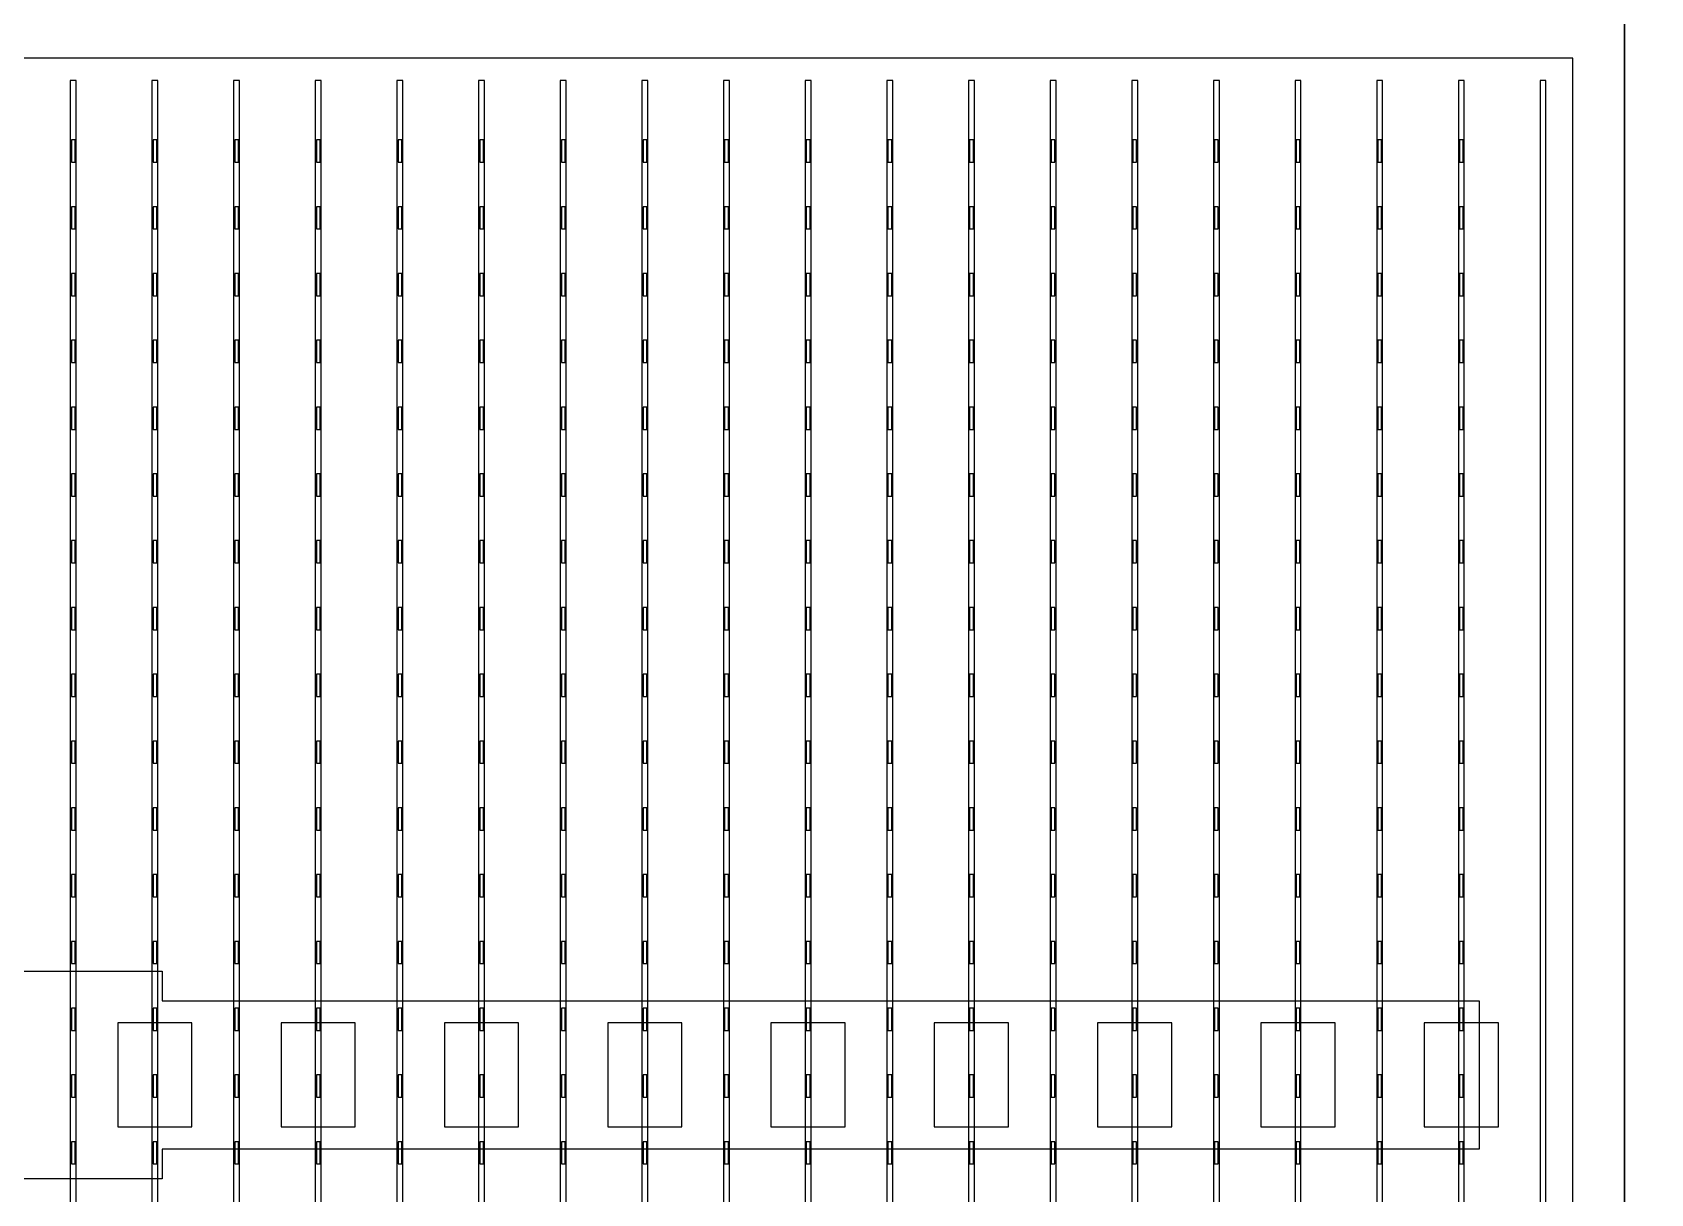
# Model space of a CAD drawing. Header units: millimetres. Extents: x -18 to 142, y -7 to 153.
# Drawn here: x 93.25 to 104.14, y 12.4 to 20.22 of the extents above; entities that cross this region are included whole.
import ezdxf

# ---------------------------------------------------------------- set-up
doc = ezdxf.new("R2010")
doc.units = ezdxf.units.MM
for name, color, linetype in [('BUSBARS', 3, 'Continuous'), ('CELLS', 5, 'Continuous'), ('CONTACT_PADS', 2, 'Continuous'), ('DICING', 4, 'Continuous'), ('FINGERS', 1, 'Continuous'), ('INSULATION', 2, 'Continuous')]:
    doc.layers.add(name, color=color, linetype=linetype)

msp = doc.modelspace()

# ---------------------------------------------------------------- linework, layer by layer
at = {"layer": 'BUSBARS'}
msp.add_lwpolyline([(102.99, 13.7), (102.99, 12.7), (94.12, 12.7), (94.12, 12.5), (92.92, 12.5), (92.92, 12.7), (84.05, 12.7), (84.05, 13.7), (92.92, 13.7), (92.92, 13.9), (94.12, 13.9), (94.12, 13.7), (102.99, 13.7)], close=True, dxfattribs=at)
at = {"layer": 'CELLS'}
for points in [[(103.97, -0.5), (103.97, 20.4), (83.07, 20.4), (83.07, -0.5), (103.97, -0.5)], [(124.87, -0.5), (124.87, 20.4), (103.97, 20.4), (103.97, -0.5), (124.87, -0.5)]]:
    msp.add_lwpolyline(points, close=True, dxfattribs=at)
at = {"layer": 'CONTACT_PADS'}
for points in [[(93.533, 19.35), (93.533, 19.5), (93.508, 19.5), (93.508, 19.35), (93.533, 19.35)], [(94.083, 19.35), (94.083, 19.5), (94.058, 19.5), (94.058, 19.35), (94.083, 19.35)], [(94.633, 19.35), (94.633, 19.5), (94.608, 19.5), (94.608, 19.35), (94.633, 19.35)], [(95.183, 19.35), (95.183, 19.5), (95.158, 19.5), (95.158, 19.35), (95.183, 19.35)], [(95.733, 19.35), (95.733, 19.5), (95.708, 19.5), (95.708, 19.35), (95.733, 19.35)], [(96.283, 19.35), (96.283, 19.5), (96.258, 19.5), (96.258, 19.35), (96.283, 19.35)], [(96.833, 19.35), (96.833, 19.5), (96.808, 19.5), (96.808, 19.35), (96.833, 19.35)], [(97.383, 19.35), (97.383, 19.5), (97.358, 19.5), (97.358, 19.35), (97.383, 19.35)], [(97.933, 19.35), (97.933, 19.5), (97.908, 19.5), (97.908, 19.35), (97.933, 19.35)], [(98.483, 19.35), (98.483, 19.5), (98.458, 19.5), (98.458, 19.35), (98.483, 19.35)], [(99.033, 19.35), (99.033, 19.5), (99.008, 19.5), (99.008, 19.35), (99.033, 19.35)], [(99.583, 19.35), (99.583, 19.5), (99.558, 19.5), (99.558, 19.35), (99.583, 19.35)], [(100.133, 19.35), (100.133, 19.5), (100.108, 19.5), (100.108, 19.35), (100.133, 19.35)], [(100.683, 19.35), (100.683, 19.5), (100.658, 19.5), (100.658, 19.35), (100.683, 19.35)], [(101.233, 19.35), (101.233, 19.5), (101.208, 19.5), (101.208, 19.35), (101.233, 19.35)], [(101.783, 19.35), (101.783, 19.5), (101.758, 19.5), (101.758, 19.35), (101.783, 19.35)], [(102.333, 19.35), (102.333, 19.5), (102.308, 19.5), (102.308, 19.35), (102.333, 19.35)], [(102.883, 19.35), (102.883, 19.5), (102.858, 19.5), (102.858, 19.35), (102.883, 19.35)], [(93.533, 18.9), (93.533, 19.05), (93.508, 19.05), (93.508, 18.9), (93.533, 18.9)], [(94.083, 18.9), (94.083, 19.05), (94.058, 19.05), (94.058, 18.9), (94.083, 18.9)], [(94.633, 18.9), (94.633, 19.05), (94.608, 19.05), (94.608, 18.9), (94.633, 18.9)], [(95.183, 18.9), (95.183, 19.05), (95.158, 19.05), (95.158, 18.9), (95.183, 18.9)], [(95.733, 18.9), (95.733, 19.05), (95.708, 19.05), (95.708, 18.9), (95.733, 18.9)], [(96.283, 18.9), (96.283, 19.05), (96.258, 19.05), (96.258, 18.9), (96.283, 18.9)], [(96.833, 18.9), (96.833, 19.05), (96.808, 19.05), (96.808, 18.9), (96.833, 18.9)], [(97.383, 18.9), (97.383, 19.05), (97.358, 19.05), (97.358, 18.9), (97.383, 18.9)], [(97.933, 18.9), (97.933, 19.05), (97.908, 19.05), (97.908, 18.9), (97.933, 18.9)], [(98.483, 18.9), (98.483, 19.05), (98.458, 19.05), (98.458, 18.9), (98.483, 18.9)], [(99.033, 18.9), (99.033, 19.05), (99.008, 19.05), (99.008, 18.9), (99.033, 18.9)], [(99.583, 18.9), (99.583, 19.05), (99.558, 19.05), (99.558, 18.9), (99.583, 18.9)], [(100.133, 18.9), (100.133, 19.05), (100.108, 19.05), (100.108, 18.9), (100.133, 18.9)], [(100.683, 18.9), (100.683, 19.05), (100.658, 19.05), (100.658, 18.9), (100.683, 18.9)], [(101.233, 18.9), (101.233, 19.05), (101.208, 19.05), (101.208, 18.9), (101.233, 18.9)], [(101.783, 18.9), (101.783, 19.05), (101.758, 19.05), (101.758, 18.9), (101.783, 18.9)], [(102.333, 18.9), (102.333, 19.05), (102.308, 19.05), (102.308, 18.9), (102.333, 18.9)], [(102.883, 18.9), (102.883, 19.05), (102.858, 19.05), (102.858, 18.9), (102.883, 18.9)], [(93.533, 18.45), (93.533, 18.6), (93.508, 18.6), (93.508, 18.45), (93.533, 18.45)], [(94.083, 18.45), (94.083, 18.6), (94.058, 18.6), (94.058, 18.45), (94.083, 18.45)], [(94.633, 18.45), (94.633, 18.6), (94.608, 18.6), (94.608, 18.45), (94.633, 18.45)], [(95.183, 18.45), (95.183, 18.6), (95.158, 18.6), (95.158, 18.45), (95.183, 18.45)], [(95.733, 18.45), (95.733, 18.6), (95.708, 18.6), (95.708, 18.45), (95.733, 18.45)], [(96.283, 18.45), (96.283, 18.6), (96.258, 18.6), (96.258, 18.45), (96.283, 18.45)], [(96.833, 18.45), (96.833, 18.6), (96.808, 18.6), (96.808, 18.45), (96.833, 18.45)], [(97.383, 18.45), (97.383, 18.6), (97.358, 18.6), (97.358, 18.45), (97.383, 18.45)], [(97.933, 18.45), (97.933, 18.6), (97.908, 18.6), (97.908, 18.45), (97.933, 18.45)], [(98.483, 18.45), (98.483, 18.6), (98.458, 18.6), (98.458, 18.45), (98.483, 18.45)], [(99.033, 18.45), (99.033, 18.6), (99.008, 18.6), (99.008, 18.45), (99.033, 18.45)], [(99.583, 18.45), (99.583, 18.6), (99.558, 18.6), (99.558, 18.45), (99.583, 18.45)], [(100.133, 18.45), (100.133, 18.6), (100.108, 18.6), (100.108, 18.45), (100.133, 18.45)], [(100.683, 18.45), (100.683, 18.6), (100.658, 18.6), (100.658, 18.45), (100.683, 18.45)], [(101.233, 18.45), (101.233, 18.6), (101.208, 18.6), (101.208, 18.45), (101.233, 18.45)], [(101.783, 18.45), (101.783, 18.6), (101.758, 18.6), (101.758, 18.45), (101.783, 18.45)], [(102.333, 18.45), (102.333, 18.6), (102.308, 18.6), (102.308, 18.45), (102.333, 18.45)], [(102.883, 18.45), (102.883, 18.6), (102.858, 18.6), (102.858, 18.45), (102.883, 18.45)], [(93.533, 18), (93.533, 18.15), (93.508, 18.15), (93.508, 18), (93.533, 18)], [(94.083, 18), (94.083, 18.15), (94.058, 18.15), (94.058, 18), (94.083, 18)], [(94.633, 18), (94.633, 18.15), (94.608, 18.15), (94.608, 18), (94.633, 18)], [(95.183, 18), (95.183, 18.15), (95.158, 18.15), (95.158, 18), (95.183, 18)], [(95.733, 18), (95.733, 18.15), (95.708, 18.15), (95.708, 18), (95.733, 18)], [(96.283, 18), (96.283, 18.15), (96.258, 18.15), (96.258, 18), (96.283, 18)], [(96.833, 18), (96.833, 18.15), (96.808, 18.15), (96.808, 18), (96.833, 18)], [(97.383, 18), (97.383, 18.15), (97.358, 18.15), (97.358, 18), (97.383, 18)], [(97.933, 18), (97.933, 18.15), (97.908, 18.15), (97.908, 18), (97.933, 18)], [(98.483, 18), (98.483, 18.15), (98.458, 18.15), (98.458, 18), (98.483, 18)], [(99.033, 18), (99.033, 18.15), (99.008, 18.15), (99.008, 18), (99.033, 18)], [(99.583, 18), (99.583, 18.15), (99.558, 18.15), (99.558, 18), (99.583, 18)], [(100.133, 18), (100.133, 18.15), (100.108, 18.15), (100.108, 18), (100.133, 18)], [(100.683, 18), (100.683, 18.15), (100.658, 18.15), (100.658, 18), (100.683, 18)], [(101.233, 18), (101.233, 18.15), (101.208, 18.15), (101.208, 18), (101.233, 18)], [(101.783, 18), (101.783, 18.15), (101.758, 18.15), (101.758, 18), (101.783, 18)], [(102.333, 18), (102.333, 18.15), (102.308, 18.15), (102.308, 18), (102.333, 18)], [(102.883, 18), (102.883, 18.15), (102.858, 18.15), (102.858, 18), (102.883, 18)], [(93.533, 17.55), (93.533, 17.7), (93.508, 17.7), (93.508, 17.55), (93.533, 17.55)], [(94.083, 17.55), (94.083, 17.7), (94.058, 17.7), (94.058, 17.55), (94.083, 17.55)], [(94.633, 17.55), (94.633, 17.7), (94.608, 17.7), (94.608, 17.55), (94.633, 17.55)], [(95.183, 17.55), (95.183, 17.7), (95.158, 17.7), (95.158, 17.55), (95.183, 17.55)], [(95.733, 17.55), (95.733, 17.7), (95.708, 17.7), (95.708, 17.55), (95.733, 17.55)], [(96.283, 17.55), (96.283, 17.7), (96.258, 17.7), (96.258, 17.55), (96.283, 17.55)], [(96.833, 17.55), (96.833, 17.7), (96.808, 17.7), (96.808, 17.55), (96.833, 17.55)], [(97.383, 17.55), (97.383, 17.7), (97.358, 17.7), (97.358, 17.55), (97.383, 17.55)], [(97.933, 17.55), (97.933, 17.7), (97.908, 17.7), (97.908, 17.55), (97.933, 17.55)], [(98.483, 17.55), (98.483, 17.7), (98.458, 17.7), (98.458, 17.55), (98.483, 17.55)], [(99.033, 17.55), (99.033, 17.7), (99.008, 17.7), (99.008, 17.55), (99.033, 17.55)], [(99.583, 17.55), (99.583, 17.7), (99.558, 17.7), (99.558, 17.55), (99.583, 17.55)], [(100.133, 17.55), (100.133, 17.7), (100.108, 17.7), (100.108, 17.55), (100.133, 17.55)], [(100.683, 17.55), (100.683, 17.7), (100.658, 17.7), (100.658, 17.55), (100.683, 17.55)], [(101.233, 17.55), (101.233, 17.7), (101.208, 17.7), (101.208, 17.55), (101.233, 17.55)], [(101.783, 17.55), (101.783, 17.7), (101.758, 17.7), (101.758, 17.55), (101.783, 17.55)], [(102.333, 17.55), (102.333, 17.7), (102.308, 17.7), (102.308, 17.55), (102.333, 17.55)], [(102.883, 17.55), (102.883, 17.7), (102.858, 17.7), (102.858, 17.55), (102.883, 17.55)], [(93.533, 17.1), (93.533, 17.25), (93.508, 17.25), (93.508, 17.1), (93.533, 17.1)], [(94.083, 17.1), (94.083, 17.25), (94.058, 17.25), (94.058, 17.1), (94.083, 17.1)], [(94.633, 17.1), (94.633, 17.25), (94.608, 17.25), (94.608, 17.1), (94.633, 17.1)], [(95.183, 17.1), (95.183, 17.25), (95.158, 17.25), (95.158, 17.1), (95.183, 17.1)], [(95.733, 17.1), (95.733, 17.25), (95.708, 17.25), (95.708, 17.1), (95.733, 17.1)], [(96.283, 17.1), (96.283, 17.25), (96.258, 17.25), (96.258, 17.1), (96.283, 17.1)], [(96.833, 17.1), (96.833, 17.25), (96.808, 17.25), (96.808, 17.1), (96.833, 17.1)], [(97.383, 17.1), (97.383, 17.25), (97.358, 17.25), (97.358, 17.1), (97.383, 17.1)], [(97.933, 17.1), (97.933, 17.25), (97.908, 17.25), (97.908, 17.1), (97.933, 17.1)], [(98.483, 17.1), (98.483, 17.25), (98.458, 17.25), (98.458, 17.1), (98.483, 17.1)], [(99.033, 17.1), (99.033, 17.25), (99.008, 17.25), (99.008, 17.1), (99.033, 17.1)], [(99.583, 17.1), (99.583, 17.25), (99.558, 17.25), (99.558, 17.1), (99.583, 17.1)], [(100.133, 17.1), (100.133, 17.25), (100.108, 17.25), (100.108, 17.1), (100.133, 17.1)], [(100.683, 17.1), (100.683, 17.25), (100.658, 17.25), (100.658, 17.1), (100.683, 17.1)], [(101.233, 17.1), (101.233, 17.25), (101.208, 17.25), (101.208, 17.1), (101.233, 17.1)], [(101.783, 17.1), (101.783, 17.25), (101.758, 17.25), (101.758, 17.1), (101.783, 17.1)], [(102.333, 17.1), (102.333, 17.25), (102.308, 17.25), (102.308, 17.1), (102.333, 17.1)], [(102.883, 17.1), (102.883, 17.25), (102.858, 17.25), (102.858, 17.1), (102.883, 17.1)], [(93.533, 16.65), (93.533, 16.8), (93.508, 16.8), (93.508, 16.65), (93.533, 16.65)], [(94.083, 16.65), (94.083, 16.8), (94.058, 16.8), (94.058, 16.65), (94.083, 16.65)], [(94.633, 16.65), (94.633, 16.8), (94.608, 16.8), (94.608, 16.65), (94.633, 16.65)], [(95.183, 16.65), (95.183, 16.8), (95.158, 16.8), (95.158, 16.65), (95.183, 16.65)], [(95.733, 16.65), (95.733, 16.8), (95.708, 16.8), (95.708, 16.65), (95.733, 16.65)], [(96.283, 16.65), (96.283, 16.8), (96.258, 16.8), (96.258, 16.65), (96.283, 16.65)], [(96.833, 16.65), (96.833, 16.8), (96.808, 16.8), (96.808, 16.65), (96.833, 16.65)], [(97.383, 16.65), (97.383, 16.8), (97.358, 16.8), (97.358, 16.65), (97.383, 16.65)], [(97.933, 16.65), (97.933, 16.8), (97.908, 16.8), (97.908, 16.65), (97.933, 16.65)], [(98.483, 16.65), (98.483, 16.8), (98.458, 16.8), (98.458, 16.65), (98.483, 16.65)], [(99.033, 16.65), (99.033, 16.8), (99.008, 16.8), (99.008, 16.65), (99.033, 16.65)], [(99.583, 16.65), (99.583, 16.8), (99.558, 16.8), (99.558, 16.65), (99.583, 16.65)], [(100.133, 16.65), (100.133, 16.8), (100.108, 16.8), (100.108, 16.65), (100.133, 16.65)], [(100.683, 16.65), (100.683, 16.8), (100.658, 16.8), (100.658, 16.65), (100.683, 16.65)], [(101.233, 16.65), (101.233, 16.8), (101.208, 16.8), (101.208, 16.65), (101.233, 16.65)], [(101.783, 16.65), (101.783, 16.8), (101.758, 16.8), (101.758, 16.65), (101.783, 16.65)], [(102.333, 16.65), (102.333, 16.8), (102.308, 16.8), (102.308, 16.65), (102.333, 16.65)], [(102.883, 16.65), (102.883, 16.8), (102.858, 16.8), (102.858, 16.65), (102.883, 16.65)], [(93.533, 16.2), (93.533, 16.35), (93.508, 16.35), (93.508, 16.2), (93.533, 16.2)], [(94.083, 16.2), (94.083, 16.35), (94.058, 16.35), (94.058, 16.2), (94.083, 16.2)], [(94.633, 16.2), (94.633, 16.35), (94.608, 16.35), (94.608, 16.2), (94.633, 16.2)], [(95.183, 16.2), (95.183, 16.35), (95.158, 16.35), (95.158, 16.2), (95.183, 16.2)], [(95.733, 16.2), (95.733, 16.35), (95.708, 16.35), (95.708, 16.2), (95.733, 16.2)], [(96.283, 16.2), (96.283, 16.35), (96.258, 16.35), (96.258, 16.2), (96.283, 16.2)], [(96.833, 16.2), (96.833, 16.35), (96.808, 16.35), (96.808, 16.2), (96.833, 16.2)], [(97.383, 16.2), (97.383, 16.35), (97.358, 16.35), (97.358, 16.2), (97.383, 16.2)], [(97.933, 16.2), (97.933, 16.35), (97.908, 16.35), (97.908, 16.2), (97.933, 16.2)], [(98.483, 16.2), (98.483, 16.35), (98.458, 16.35), (98.458, 16.2), (98.483, 16.2)], [(99.033, 16.2), (99.033, 16.35), (99.008, 16.35), (99.008, 16.2), (99.033, 16.2)], [(99.583, 16.2), (99.583, 16.35), (99.558, 16.35), (99.558, 16.2), (99.583, 16.2)], [(100.133, 16.2), (100.133, 16.35), (100.108, 16.35), (100.108, 16.2), (100.133, 16.2)], [(100.683, 16.2), (100.683, 16.35), (100.658, 16.35), (100.658, 16.2), (100.683, 16.2)], [(101.233, 16.2), (101.233, 16.35), (101.208, 16.35), (101.208, 16.2), (101.233, 16.2)], [(101.783, 16.2), (101.783, 16.35), (101.758, 16.35), (101.758, 16.2), (101.783, 16.2)], [(102.333, 16.2), (102.333, 16.35), (102.308, 16.35), (102.308, 16.2), (102.333, 16.2)], [(102.883, 16.2), (102.883, 16.35), (102.858, 16.35), (102.858, 16.2), (102.883, 16.2)], [(93.533, 15.75), (93.533, 15.9), (93.508, 15.9), (93.508, 15.75), (93.533, 15.75)], [(94.083, 15.75), (94.083, 15.9), (94.058, 15.9), (94.058, 15.75), (94.083, 15.75)], [(94.633, 15.75), (94.633, 15.9), (94.608, 15.9), (94.608, 15.75), (94.633, 15.75)], [(95.183, 15.75), (95.183, 15.9), (95.158, 15.9), (95.158, 15.75), (95.183, 15.75)], [(95.733, 15.75), (95.733, 15.9), (95.708, 15.9), (95.708, 15.75), (95.733, 15.75)], [(96.283, 15.75), (96.283, 15.9), (96.258, 15.9), (96.258, 15.75), (96.283, 15.75)], [(96.833, 15.75), (96.833, 15.9), (96.808, 15.9), (96.808, 15.75), (96.833, 15.75)], [(97.383, 15.75), (97.383, 15.9), (97.358, 15.9), (97.358, 15.75), (97.383, 15.75)], [(97.933, 15.75), (97.933, 15.9), (97.908, 15.9), (97.908, 15.75), (97.933, 15.75)], [(98.483, 15.75), (98.483, 15.9), (98.458, 15.9), (98.458, 15.75), (98.483, 15.75)], [(99.033, 15.75), (99.033, 15.9), (99.008, 15.9), (99.008, 15.75), (99.033, 15.75)], [(99.583, 15.75), (99.583, 15.9), (99.558, 15.9), (99.558, 15.75), (99.583, 15.75)], [(100.133, 15.75), (100.133, 15.9), (100.108, 15.9), (100.108, 15.75), (100.133, 15.75)], [(100.683, 15.75), (100.683, 15.9), (100.658, 15.9), (100.658, 15.75), (100.683, 15.75)], [(101.233, 15.75), (101.233, 15.9), (101.208, 15.9), (101.208, 15.75), (101.233, 15.75)], [(101.783, 15.75), (101.783, 15.9), (101.758, 15.9), (101.758, 15.75), (101.783, 15.75)], [(102.333, 15.75), (102.333, 15.9), (102.308, 15.9), (102.308, 15.75), (102.333, 15.75)], [(102.883, 15.75), (102.883, 15.9), (102.858, 15.9), (102.858, 15.75), (102.883, 15.75)], [(93.533, 15.3), (93.533, 15.45), (93.508, 15.45), (93.508, 15.3), (93.533, 15.3)], [(94.083, 15.3), (94.083, 15.45), (94.058, 15.45), (94.058, 15.3), (94.083, 15.3)], [(94.633, 15.3), (94.633, 15.45), (94.608, 15.45), (94.608, 15.3), (94.633, 15.3)], [(95.183, 15.3), (95.183, 15.45), (95.158, 15.45), (95.158, 15.3), (95.183, 15.3)], [(95.733, 15.3), (95.733, 15.45), (95.708, 15.45), (95.708, 15.3), (95.733, 15.3)], [(96.283, 15.3), (96.283, 15.45), (96.258, 15.45), (96.258, 15.3), (96.283, 15.3)], [(96.833, 15.3), (96.833, 15.45), (96.808, 15.45), (96.808, 15.3), (96.833, 15.3)], [(97.383, 15.3), (97.383, 15.45), (97.358, 15.45), (97.358, 15.3), (97.383, 15.3)], [(97.933, 15.3), (97.933, 15.45), (97.908, 15.45), (97.908, 15.3), (97.933, 15.3)], [(98.483, 15.3), (98.483, 15.45), (98.458, 15.45), (98.458, 15.3), (98.483, 15.3)], [(99.033, 15.3), (99.033, 15.45), (99.008, 15.45), (99.008, 15.3), (99.033, 15.3)], [(99.583, 15.3), (99.583, 15.45), (99.558, 15.45), (99.558, 15.3), (99.583, 15.3)], [(100.133, 15.3), (100.133, 15.45), (100.108, 15.45), (100.108, 15.3), (100.133, 15.3)], [(100.683, 15.3), (100.683, 15.45), (100.658, 15.45), (100.658, 15.3), (100.683, 15.3)], [(101.233, 15.3), (101.233, 15.45), (101.208, 15.45), (101.208, 15.3), (101.233, 15.3)], [(101.783, 15.3), (101.783, 15.45), (101.758, 15.45), (101.758, 15.3), (101.783, 15.3)], [(102.333, 15.3), (102.333, 15.45), (102.308, 15.45), (102.308, 15.3), (102.333, 15.3)], [(102.883, 15.3), (102.883, 15.45), (102.858, 15.45), (102.858, 15.3), (102.883, 15.3)], [(93.533, 14.85), (93.533, 15), (93.508, 15), (93.508, 14.85), (93.533, 14.85)], [(94.083, 14.85), (94.083, 15), (94.058, 15), (94.058, 14.85), (94.083, 14.85)], [(94.633, 14.85), (94.633, 15), (94.608, 15), (94.608, 14.85), (94.633, 14.85)], [(95.183, 14.85), (95.183, 15), (95.158, 15), (95.158, 14.85), (95.183, 14.85)], [(95.733, 14.85), (95.733, 15), (95.708, 15), (95.708, 14.85), (95.733, 14.85)], [(96.283, 14.85), (96.283, 15), (96.258, 15), (96.258, 14.85), (96.283, 14.85)], [(96.833, 14.85), (96.833, 15), (96.808, 15), (96.808, 14.85), (96.833, 14.85)], [(97.383, 14.85), (97.383, 15), (97.358, 15), (97.358, 14.85), (97.383, 14.85)], [(97.933, 14.85), (97.933, 15), (97.908, 15), (97.908, 14.85), (97.933, 14.85)], [(98.483, 14.85), (98.483, 15), (98.458, 15), (98.458, 14.85), (98.483, 14.85)], [(99.033, 14.85), (99.033, 15), (99.008, 15), (99.008, 14.85), (99.033, 14.85)], [(99.583, 14.85), (99.583, 15), (99.558, 15), (99.558, 14.85), (99.583, 14.85)], [(100.133, 14.85), (100.133, 15), (100.108, 15), (100.108, 14.85), (100.133, 14.85)], [(100.683, 14.85), (100.683, 15), (100.658, 15), (100.658, 14.85), (100.683, 14.85)], [(101.233, 14.85), (101.233, 15), (101.208, 15), (101.208, 14.85), (101.233, 14.85)], [(101.783, 14.85), (101.783, 15), (101.758, 15), (101.758, 14.85), (101.783, 14.85)], [(102.333, 14.85), (102.333, 15), (102.308, 15), (102.308, 14.85), (102.333, 14.85)], [(102.883, 14.85), (102.883, 15), (102.858, 15), (102.858, 14.85), (102.883, 14.85)], [(93.533, 14.4), (93.533, 14.55), (93.508, 14.55), (93.508, 14.4), (93.533, 14.4)], [(94.083, 14.4), (94.083, 14.55), (94.058, 14.55), (94.058, 14.4), (94.083, 14.4)], [(94.633, 14.4), (94.633, 14.55), (94.608, 14.55), (94.608, 14.4), (94.633, 14.4)], [(95.183, 14.4), (95.183, 14.55), (95.158, 14.55), (95.158, 14.4), (95.183, 14.4)], [(95.733, 14.4), (95.733, 14.55), (95.708, 14.55), (95.708, 14.4), (95.733, 14.4)], [(96.283, 14.4), (96.283, 14.55), (96.258, 14.55), (96.258, 14.4), (96.283, 14.4)], [(96.833, 14.4), (96.833, 14.55), (96.808, 14.55), (96.808, 14.4), (96.833, 14.4)], [(97.383, 14.4), (97.383, 14.55), (97.358, 14.55), (97.358, 14.4), (97.383, 14.4)], [(97.933, 14.4), (97.933, 14.55), (97.908, 14.55), (97.908, 14.4), (97.933, 14.4)], [(98.483, 14.4), (98.483, 14.55), (98.458, 14.55), (98.458, 14.4), (98.483, 14.4)], [(99.033, 14.4), (99.033, 14.55), (99.008, 14.55), (99.008, 14.4), (99.033, 14.4)], [(99.583, 14.4), (99.583, 14.55), (99.558, 14.55), (99.558, 14.4), (99.583, 14.4)], [(100.133, 14.4), (100.133, 14.55), (100.108, 14.55), (100.108, 14.4), (100.133, 14.4)], [(100.683, 14.4), (100.683, 14.55), (100.658, 14.55), (100.658, 14.4), (100.683, 14.4)], [(101.233, 14.4), (101.233, 14.55), (101.208, 14.55), (101.208, 14.4), (101.233, 14.4)], [(101.783, 14.4), (101.783, 14.55), (101.758, 14.55), (101.758, 14.4), (101.783, 14.4)], [(102.333, 14.4), (102.333, 14.55), (102.308, 14.55), (102.308, 14.4), (102.333, 14.4)], [(102.883, 14.4), (102.883, 14.55), (102.858, 14.55), (102.858, 14.4), (102.883, 14.4)], [(93.533, 13.95), (93.533, 14.1), (93.508, 14.1), (93.508, 13.95), (93.533, 13.95)], [(94.083, 13.95), (94.083, 14.1), (94.058, 14.1), (94.058, 13.95), (94.083, 13.95)], [(94.633, 13.95), (94.633, 14.1), (94.608, 14.1), (94.608, 13.95), (94.633, 13.95)], [(95.183, 13.95), (95.183, 14.1), (95.158, 14.1), (95.158, 13.95), (95.183, 13.95)], [(95.733, 13.95), (95.733, 14.1), (95.708, 14.1), (95.708, 13.95), (95.733, 13.95)], [(96.283, 13.95), (96.283, 14.1), (96.258, 14.1), (96.258, 13.95), (96.283, 13.95)], [(96.833, 13.95), (96.833, 14.1), (96.808, 14.1), (96.808, 13.95), (96.833, 13.95)], [(97.383, 13.95), (97.383, 14.1), (97.358, 14.1), (97.358, 13.95), (97.383, 13.95)], [(97.933, 13.95), (97.933, 14.1), (97.908, 14.1), (97.908, 13.95), (97.933, 13.95)], [(98.483, 13.95), (98.483, 14.1), (98.458, 14.1), (98.458, 13.95), (98.483, 13.95)], [(99.033, 13.95), (99.033, 14.1), (99.008, 14.1), (99.008, 13.95), (99.033, 13.95)], [(99.583, 13.95), (99.583, 14.1), (99.558, 14.1), (99.558, 13.95), (99.583, 13.95)], [(100.133, 13.95), (100.133, 14.1), (100.108, 14.1), (100.108, 13.95), (100.133, 13.95)], [(100.683, 13.95), (100.683, 14.1), (100.658, 14.1), (100.658, 13.95), (100.683, 13.95)], [(101.233, 13.95), (101.233, 14.1), (101.208, 14.1), (101.208, 13.95), (101.233, 13.95)], [(101.783, 13.95), (101.783, 14.1), (101.758, 14.1), (101.758, 13.95), (101.783, 13.95)], [(102.333, 13.95), (102.333, 14.1), (102.308, 14.1), (102.308, 13.95), (102.333, 13.95)], [(102.883, 13.95), (102.883, 14.1), (102.858, 14.1), (102.858, 13.95), (102.883, 13.95)], [(93.533, 13.5), (93.533, 13.65), (93.508, 13.65), (93.508, 13.5), (93.533, 13.5)], [(94.083, 13.5), (94.083, 13.65), (94.058, 13.65), (94.058, 13.5), (94.083, 13.5)], [(94.633, 13.5), (94.633, 13.65), (94.608, 13.65), (94.608, 13.5), (94.633, 13.5)], [(95.183, 13.5), (95.183, 13.65), (95.158, 13.65), (95.158, 13.5), (95.183, 13.5)], [(95.733, 13.5), (95.733, 13.65), (95.708, 13.65), (95.708, 13.5), (95.733, 13.5)], [(96.283, 13.5), (96.283, 13.65), (96.258, 13.65), (96.258, 13.5), (96.283, 13.5)], [(96.833, 13.5), (96.833, 13.65), (96.808, 13.65), (96.808, 13.5), (96.833, 13.5)], [(97.383, 13.5), (97.383, 13.65), (97.358, 13.65), (97.358, 13.5), (97.383, 13.5)], [(97.933, 13.5), (97.933, 13.65), (97.908, 13.65), (97.908, 13.5), (97.933, 13.5)], [(98.483, 13.5), (98.483, 13.65), (98.458, 13.65), (98.458, 13.5), (98.483, 13.5)], [(99.033, 13.5), (99.033, 13.65), (99.008, 13.65), (99.008, 13.5), (99.033, 13.5)], [(99.583, 13.5), (99.583, 13.65), (99.558, 13.65), (99.558, 13.5), (99.583, 13.5)], [(100.133, 13.5), (100.133, 13.65), (100.108, 13.65), (100.108, 13.5), (100.133, 13.5)], [(100.683, 13.5), (100.683, 13.65), (100.658, 13.65), (100.658, 13.5), (100.683, 13.5)], [(101.233, 13.5), (101.233, 13.65), (101.208, 13.65), (101.208, 13.5), (101.233, 13.5)], [(101.783, 13.5), (101.783, 13.65), (101.758, 13.65), (101.758, 13.5), (101.783, 13.5)], [(102.333, 13.5), (102.333, 13.65), (102.308, 13.65), (102.308, 13.5), (102.333, 13.5)], [(102.883, 13.5), (102.883, 13.65), (102.858, 13.65), (102.858, 13.5), (102.883, 13.5)], [(93.533, 13.05), (93.533, 13.2), (93.508, 13.2), (93.508, 13.05), (93.533, 13.05)], [(94.083, 13.05), (94.083, 13.2), (94.058, 13.2), (94.058, 13.05), (94.083, 13.05)], [(94.633, 13.05), (94.633, 13.2), (94.608, 13.2), (94.608, 13.05), (94.633, 13.05)], [(95.183, 13.05), (95.183, 13.2), (95.158, 13.2), (95.158, 13.05), (95.183, 13.05)], [(95.733, 13.05), (95.733, 13.2), (95.708, 13.2), (95.708, 13.05), (95.733, 13.05)], [(96.283, 13.05), (96.283, 13.2), (96.258, 13.2), (96.258, 13.05), (96.283, 13.05)], [(96.833, 13.05), (96.833, 13.2), (96.808, 13.2), (96.808, 13.05), (96.833, 13.05)], [(97.383, 13.05), (97.383, 13.2), (97.358, 13.2), (97.358, 13.05), (97.383, 13.05)], [(97.933, 13.05), (97.933, 13.2), (97.908, 13.2), (97.908, 13.05), (97.933, 13.05)], [(98.483, 13.05), (98.483, 13.2), (98.458, 13.2), (98.458, 13.05), (98.483, 13.05)], [(99.033, 13.05), (99.033, 13.2), (99.008, 13.2), (99.008, 13.05), (99.033, 13.05)], [(99.583, 13.05), (99.583, 13.2), (99.558, 13.2), (99.558, 13.05), (99.583, 13.05)], [(100.133, 13.05), (100.133, 13.2), (100.108, 13.2), (100.108, 13.05), (100.133, 13.05)], [(100.683, 13.05), (100.683, 13.2), (100.658, 13.2), (100.658, 13.05), (100.683, 13.05)], [(101.233, 13.05), (101.233, 13.2), (101.208, 13.2), (101.208, 13.05), (101.233, 13.05)], [(101.783, 13.05), (101.783, 13.2), (101.758, 13.2), (101.758, 13.05), (101.783, 13.05)], [(102.333, 13.05), (102.333, 13.2), (102.308, 13.2), (102.308, 13.05), (102.333, 13.05)], [(102.883, 13.05), (102.883, 13.2), (102.858, 13.2), (102.858, 13.05), (102.883, 13.05)], [(93.533, 12.6), (93.533, 12.75), (93.508, 12.75), (93.508, 12.6), (93.533, 12.6)], [(94.083, 12.6), (94.083, 12.75), (94.058, 12.75), (94.058, 12.6), (94.083, 12.6)], [(94.633, 12.6), (94.633, 12.75), (94.608, 12.75), (94.608, 12.6), (94.633, 12.6)], [(95.183, 12.6), (95.183, 12.75), (95.158, 12.75), (95.158, 12.6), (95.183, 12.6)], [(95.733, 12.6), (95.733, 12.75), (95.708, 12.75), (95.708, 12.6), (95.733, 12.6)], [(96.283, 12.6), (96.283, 12.75), (96.258, 12.75), (96.258, 12.6), (96.283, 12.6)], [(96.833, 12.6), (96.833, 12.75), (96.808, 12.75), (96.808, 12.6), (96.833, 12.6)], [(97.383, 12.6), (97.383, 12.75), (97.358, 12.75), (97.358, 12.6), (97.383, 12.6)], [(97.933, 12.6), (97.933, 12.75), (97.908, 12.75), (97.908, 12.6), (97.933, 12.6)], [(98.483, 12.6), (98.483, 12.75), (98.458, 12.75), (98.458, 12.6), (98.483, 12.6)], [(99.033, 12.6), (99.033, 12.75), (99.008, 12.75), (99.008, 12.6), (99.033, 12.6)], [(99.583, 12.6), (99.583, 12.75), (99.558, 12.75), (99.558, 12.6), (99.583, 12.6)], [(100.133, 12.6), (100.133, 12.75), (100.108, 12.75), (100.108, 12.6), (100.133, 12.6)], [(100.683, 12.6), (100.683, 12.75), (100.658, 12.75), (100.658, 12.6), (100.683, 12.6)], [(101.233, 12.6), (101.233, 12.75), (101.208, 12.75), (101.208, 12.6), (101.233, 12.6)], [(101.783, 12.6), (101.783, 12.75), (101.758, 12.75), (101.758, 12.6), (101.783, 12.6)], [(102.333, 12.6), (102.333, 12.75), (102.308, 12.75), (102.308, 12.6), (102.333, 12.6)], [(102.883, 12.6), (102.883, 12.75), (102.858, 12.75), (102.858, 12.6), (102.883, 12.6)]]:
    msp.add_lwpolyline(points, close=True, dxfattribs=at)
at = {"layer": 'DICING'}
for q in [(103.97, 152.65), (103.97, 152.65), (103.97, 152.65), (103.97, 152.65), (103.97, 152.65), (103.97, 152.65), (103.97, 131.75), (103.97, 131.75), (103.97, 131.75), (103.97, 131.75), (103.97, 131.75), (103.97, 131.75), (103.97, 110.85), (103.97, 110.85), (103.97, 110.85), (103.97, 110.85), (103.97, 110.85), (103.97, 110.85), (103.97, 89.95), (103.97, 89.95), (103.97, 89.95), (103.97, 89.95), (103.97, 89.95), (103.97, 89.95), (103.97, 69.05), (103.97, 69.05), (103.97, 69.05), (103.97, 69.05), (103.97, 69.05), (103.97, 69.05), (103.97, 48.15), (103.97, 48.15), (103.97, 48.15), (103.97, 48.15), (103.97, 48.15), (103.97, 48.15), (103.97, 27.25), (103.97, 27.25)]:
    msp.add_line((103.97, -7.35), q, dxfattribs=at)
at = {"layer": 'FINGERS'}
for points in [[(93.54, 0), (93.54, 19.9), (93.5, 19.9), (93.5, 0), (93.54, 0)], [(94.09, 0), (94.09, 19.9), (94.05, 19.9), (94.05, 0), (94.09, 0)], [(94.64, 0), (94.64, 19.9), (94.6, 19.9), (94.6, 0), (94.64, 0)], [(95.19, 0), (95.19, 19.9), (95.15, 19.9), (95.15, 0), (95.19, 0)], [(95.74, 0), (95.74, 19.9), (95.7, 19.9), (95.7, 0), (95.74, 0)], [(96.29, 0), (96.29, 19.9), (96.25, 19.9), (96.25, 0), (96.29, 0)], [(96.84, 0), (96.84, 19.9), (96.8, 19.9), (96.8, 0), (96.84, 0)], [(97.39, 0), (97.39, 19.9), (97.35, 19.9), (97.35, 0), (97.39, 0)], [(97.94, 0), (97.94, 19.9), (97.9, 19.9), (97.9, 0), (97.94, 0)], [(98.49, 0), (98.49, 19.9), (98.45, 19.9), (98.45, 0), (98.49, 0)], [(99.04, 0), (99.04, 19.9), (99, 19.9), (99, 0), (99.04, 0)], [(99.59, 0), (99.59, 19.9), (99.55, 19.9), (99.55, 0), (99.59, 0)], [(100.14, 0), (100.14, 19.9), (100.1, 19.9), (100.1, 0), (100.14, 0)], [(100.69, 0), (100.69, 19.9), (100.65, 19.9), (100.65, 0), (100.69, 0)], [(101.24, 0), (101.24, 19.9), (101.2, 19.9), (101.2, 0), (101.24, 0)], [(101.79, 0), (101.79, 19.9), (101.75, 19.9), (101.75, 0), (101.79, 0)], [(102.34, 0), (102.34, 19.9), (102.3, 19.9), (102.3, 0), (102.34, 0)], [(102.89, 0), (102.89, 19.9), (102.85, 19.9), (102.85, 0), (102.89, 0)], [(103.44, 0), (103.44, 19.9), (103.4, 19.9), (103.4, 0), (103.44, 0)]]:
    msp.add_lwpolyline(points, close=True, dxfattribs=at)
at = {"layer": 'INSULATION'}
for points in [[(103.62, -0.15), (103.62, 20.05), (83.42, 20.05), (83.42, -0.15), (103.62, -0.15)], [(94.32, 12.85), (94.32, 13.55), (93.82, 13.55), (93.82, 12.85), (94.32, 12.85)], [(95.42, 12.85), (95.42, 13.55), (94.92, 13.55), (94.92, 12.85), (95.42, 12.85)], [(96.52, 12.85), (96.52, 13.55), (96.02, 13.55), (96.02, 12.85), (96.52, 12.85)], [(97.62, 12.85), (97.62, 13.55), (97.12, 13.55), (97.12, 12.85), (97.62, 12.85)], [(98.72, 12.85), (98.72, 13.55), (98.22, 13.55), (98.22, 12.85), (98.72, 12.85)], [(99.82, 12.85), (99.82, 13.55), (99.32, 13.55), (99.32, 12.85), (99.82, 12.85)], [(100.92, 12.85), (100.92, 13.55), (100.42, 13.55), (100.42, 12.85), (100.92, 12.85)], [(102.02, 12.85), (102.02, 13.55), (101.52, 13.55), (101.52, 12.85), (102.02, 12.85)], [(103.12, 12.85), (103.12, 13.55), (102.62, 13.55), (102.62, 12.85), (103.12, 12.85)]]:
    msp.add_lwpolyline(points, close=True, dxfattribs=at)

doc.saveas('drawing.dxf')
